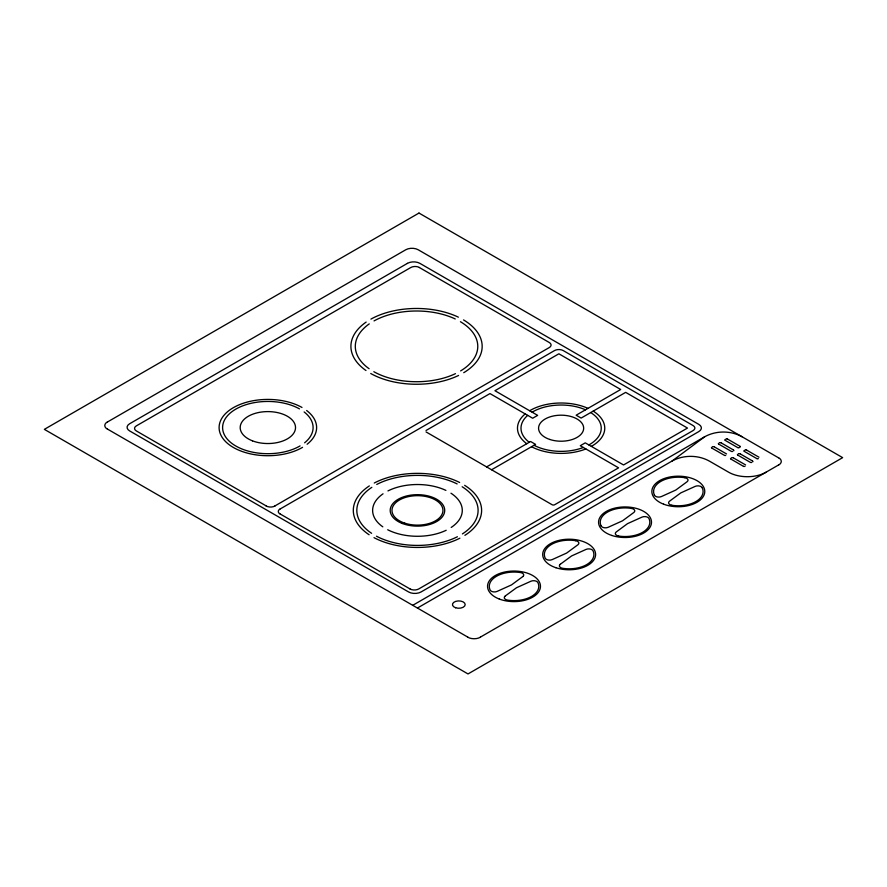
<?xml version="1.0" encoding="UTF-8"?>
<svg xmlns="http://www.w3.org/2000/svg" width="887" height="887" viewBox="0 0 887 887"><rect width="100%" height="100%" fill="white"/><g stroke="black" fill="none" stroke-linecap="round" stroke-linejoin="round"><path stroke-width="1.33" d="M560.262 564.298L571.616 555.927L586.13 549.375A4.402 2.539 0 0 1 592.993 550.738A24.747 14.292 0 0 1 586.684 564.62A24.747 14.292 0 0 1 562.624 568.29A4.402 2.539 0 0 1 560.262 564.298M417.433 608.038L672.024 461.052L704.744 436.726C716.064 430.472 730.7 430.472 742.02 436.726M107.527 421.946L405.758 249.768A8.792 5.078 0 0 1 418.187 249.757L778.542 457.814M274.926 505.934L549.275 347.549A6.154 3.548 0 0 0 549.275 342.515L419.418 267.552M280.181 508.961L554.519 350.576A6.154 3.548 0 0 1 563.223 350.576L693.069 425.549A6.154 3.548 0 0 1 693.08 430.572L418.731 588.957A6.154 3.548 0 0 1 410.027 588.957M426.048 430.483L489.979 393.584L532.677 418.232L537.655 415.371L494.946 390.712L558.877 353.802L620.689 389.493L576.151 415.205L581.129 418.076L625.657 392.364L687.48 428.055L623.55 464.965L585.254 442.857L580.286 445.717L618.583 467.837L554.663 504.736A1.774 1.02 0 0 1 552.146 504.747L426.048 431.925M486.63 466.895L530.603 441.504L535.571 444.376L491.598 469.766M412.721 605.322L704.744 436.726M480.31 637.165L778.542 464.988M672.024 461.052C683.345 454.798 697.98 454.798 709.301 461.052L728.693 472.239A26.366 15.223 0 0 0 765.991 472.25M727.584 439.098L739.913 446.216M746.643 450.097L758.973 457.215M725.3 440.418L737.629 447.536M744.359 451.416L756.689 458.535M721.098 442.835L733.427 449.953M740.157 453.845L752.486 460.963M718.814 444.154L731.143 451.272M737.873 455.164L750.202 462.282M714.212 446.815L726.542 453.933M733.272 457.814L745.601 464.932M711.928 448.135L724.258 455.253M730.988 459.133L743.317 466.252M266.233 505.934L136.387 430.96A6.198 3.581 0 0 1 136.31 425.904L410.725 267.552A6.198 3.581 0 0 1 419.496 267.508M280.181 513.983L410.038 588.957M107.527 429.12L467.892 637.165M464.666 485.322A64.152 37.043 0 0 1 464.899 535.338M459.887 538.187A64.152 37.043 0 0 1 374.015 537.655M369.103 534.75A64.152 37.043 0 0 1 369.336 485.91M374.27 483.016A64.152 37.043 0 0 1 459.621 482.484M593.192 411.113A43.629 25.191 0 0 1 591.341 446.372M585.875 448.944A43.629 25.191 0 0 1 531.535 446.715M526.756 443.722A43.629 25.191 0 0 1 525.182 413.907M529.65 410.748A43.629 25.191 0 0 1 588.014 408.364M758.352 458.634A1.319 0.765 0 0 1 757.842 458.745M757.365 458.745A1.319 0.765 0 0 1 756.855 458.623M744.038 451.184A1.353 0.787 0 0 1 744.038 450.585M744.969 450.008A1.319 0.765 0 0 1 745.479 449.886M745.956 449.886A1.319 0.765 0 0 1 746.466 450.008M462.171 486.752A60.638 35.014 0 0 1 462.404 533.907M457.393 536.746A60.638 35.014 0 0 1 376.498 536.214M371.598 533.309A60.638 35.014 0 0 1 371.83 487.34M376.753 484.446A60.638 35.014 0 0 1 457.138 483.925M590.698 412.544A40.115 23.162 0 0 1 588.857 444.93M583.336 447.48A40.115 23.162 0 0 1 534.018 445.274M529.262 442.28A40.115 23.162 0 0 1 527.71 415.371M532.133 412.178A40.115 23.162 0 0 1 585.509 409.805M702.205 487.706A24.747 14.292 0 0 1 695.84 501.598A24.747 14.292 0 0 1 671.781 505.268M654.473 495.279A24.747 14.292 0 0 1 660.837 481.386A24.747 14.292 0 0 1 684.897 477.705M671.803 505.235A4.402 2.539 0 0 1 669.419 501.277L680.784 492.895L695.286 486.342A4.402 2.539 0 0 1 702.16 487.717M460.442 321.715A61.236 35.358 0 0 1 460.63 370.899M455.463 373.66A61.236 35.358 0 0 1 373.837 371.708M369.092 368.715A61.236 35.358 0 0 1 369.258 323.888M374.037 320.906A61.236 35.358 0 0 1 455.253 318.965M306.636 410.504A48.763 28.151 0 0 1 307.124 444.254M302.545 447.347A48.763 28.151 0 0 1 233.647 447.625A48.763 28.151 0 0 1 233.07 407.843A48.763 28.151 0 0 1 301.979 407.455M450.973 493.216A44.827 25.878 0 0 1 451.206 527.432M446.183 530.271A44.827 25.878 0 0 1 387.697 529.75M382.818 526.834A44.827 25.878 0 0 1 383.04 493.815M387.952 490.921A44.827 25.878 0 0 1 445.906 490.4M107.427 429.175A8.859 5.111 0 0 1 107.427 421.879M480.421 637.221A8.859 5.111 0 0 1 467.782 637.221M778.642 457.747A8.859 5.111 0 0 1 778.642 465.043M280.115 514.028A6.198 3.581 0 0 1 280.115 508.927M618.516 536.025A24.747 14.292 0 0 0 642.576 532.344A24.747 14.292 0 0 0 648.94 518.463A4.402 2.539 0 0 0 642.022 517.099L627.508 523.652L616.166 532.034A4.402 2.539 0 0 0 618.527 535.992M575.652 540.693A24.747 14.292 0 0 0 551.603 544.363A24.747 14.292 0 0 0 545.239 558.256A4.402 2.539 0 0 0 552.157 559.619L566.66 553.056L578.014 544.685A4.402 2.539 0 0 0 575.641 540.715M654.451 495.223A4.402 2.539 0 0 0 661.314 496.598L675.827 490.034L687.17 481.663A4.402 2.539 0 0 0 684.808 477.694M744.991 466.351A1.319 0.765 0 0 1 744.481 466.462M743.993 466.462A1.319 0.765 0 0 1 743.494 466.34M730.677 458.901A1.353 0.787 0 0 1 730.677 458.302M731.598 457.725A1.319 0.765 0 0 1 732.108 457.603M732.595 457.603A1.319 0.765 0 0 1 733.094 457.725M463.546 319.919A65.627 37.897 0 0 1 463.735 372.695M458.579 375.456A65.627 37.897 0 0 1 370.733 373.505M365.965 370.511A65.627 37.897 0 0 1 366.143 322.081M370.932 319.109A65.627 37.897 0 0 1 458.368 317.169M733.749 450.197A1.353 0.787 0 0 1 733.749 450.796M732.595 451.461A1.353 0.787 0 0 1 731.564 451.461M718.503 443.921A1.353 0.787 0 0 1 718.503 443.323M719.435 442.746A1.319 0.765 0 0 1 719.945 442.624M720.421 442.624A1.319 0.765 0 0 1 720.931 442.746M740.224 446.449A1.353 0.787 0 0 1 740.224 447.048M739.292 447.625A1.319 0.765 0 0 1 738.782 447.747M738.306 447.747A1.319 0.765 0 0 1 737.796 447.625M724.978 440.174A1.353 0.787 0 0 1 724.978 439.575M725.91 438.998A1.319 0.765 0 0 1 726.42 438.888M726.896 438.888A1.319 0.765 0 0 1 727.407 439.01M725.71 455.43A1.353 0.787 0 0 1 724.668 455.43M711.618 447.891A1.353 0.787 0 0 1 711.618 447.292M712.538 446.715A1.319 0.765 0 0 1 713.059 446.604M713.536 446.604A1.319 0.765 0 0 1 714.046 446.726M752.808 461.196A1.353 0.787 0 0 1 752.808 461.794M751.655 462.46A1.353 0.787 0 0 1 750.613 462.46M737.563 454.92A1.353 0.787 0 0 1 737.563 454.321M738.483 453.745A1.319 0.765 0 0 1 739.004 453.623M739.481 453.634A1.319 0.765 0 0 1 739.991 453.756M304.13 411.956A45.248 26.122 0 0 1 304.607 442.801M300.061 445.917A45.248 26.122 0 0 1 236.13 446.194A45.248 26.122 0 0 1 235.554 409.273A45.248 26.122 0 0 1 299.484 408.896M631.533 508.451A4.402 2.539 0 0 1 633.917 512.42L622.552 520.791L608.05 527.344A4.402 2.539 0 0 1 601.175 525.98M601.131 525.98A24.747 14.292 0 0 1 607.495 512.098A24.747 14.292 0 0 1 631.555 508.417M275.003 505.978A6.198 3.581 0 0 1 266.155 505.978M522.864 576.517L511.522 584.899L497.008 591.452A4.402 2.539 0 0 1 490.145 590.088A24.747 14.292 0 0 1 496.532 576.251A24.747 14.292 0 0 1 520.591 572.57A4.402 2.539 0 0 1 522.875 576.528M505.313 595.953L505.124 596.142A4.402 2.539 0 0 0 507.497 600.1A24.747 14.292 0 0 0 531.535 596.452A24.747 14.292 0 0 0 537.899 582.571A4.402 2.539 0 0 0 530.98 581.207L516.478 587.759L505.313 595.953M418.986 213.057L44.35 429.352L468.014 673.943L842.65 457.648L418.986 213.057M407.455 263.35L129.646 423.742A8.792 5.078 0 0 0 129.635 430.916L408.597 591.962A8.792 5.078 0 0 0 421.026 591.973L698.823 431.57A8.792 5.078 0 0 0 698.834 424.396L419.873 263.35A8.792 5.078 0 0 0 407.443 263.35M402.321 523.485A27.253 15.733 0 0 0 444.653 511.433A27.253 15.733 0 0 0 405.403 496.288A27.253 15.733 0 0 0 402.321 523.485M404.716 523.153A25.49 14.724 0 0 0 442.957 510.402A25.49 14.724 0 0 0 404.716 497.651A25.49 14.724 0 0 0 404.716 523.153M555.905 567.724A26.477 15.29 0 0 0 595.609 554.497A26.477 15.29 0 0 0 555.905 541.258A26.477 15.29 0 0 0 555.905 567.724M252.485 440.85A27.674 15.977 0 0 0 295.46 428.609A27.674 15.977 0 0 0 255.611 413.242A27.674 15.977 0 0 0 252.485 440.85M499.292 599.035A26.477 15.29 0 0 0 540.416 587.327A26.477 15.29 0 0 0 502.286 572.625A26.477 15.29 0 0 0 499.292 599.035M455.641 607.761A6.364 3.67 0 0 0 465.187 604.579A6.364 3.67 0 0 0 455.641 601.397A6.364 3.67 0 0 0 455.641 607.761M611.797 535.46A26.477 15.29 0 0 0 651.501 522.221A26.477 15.29 0 0 0 611.797 508.983A26.477 15.29 0 0 0 611.797 535.46M549.851 439.475A22.552 13.017 0 0 0 583.668 428.199A22.552 13.017 0 0 0 549.851 416.923A22.552 13.017 0 0 0 549.851 439.475M663.598 504.171A26.477 15.29 0 0 0 704.721 492.462A26.477 15.29 0 0 0 666.592 477.76A26.477 15.29 0 0 0 663.598 504.171"/></g></svg>
